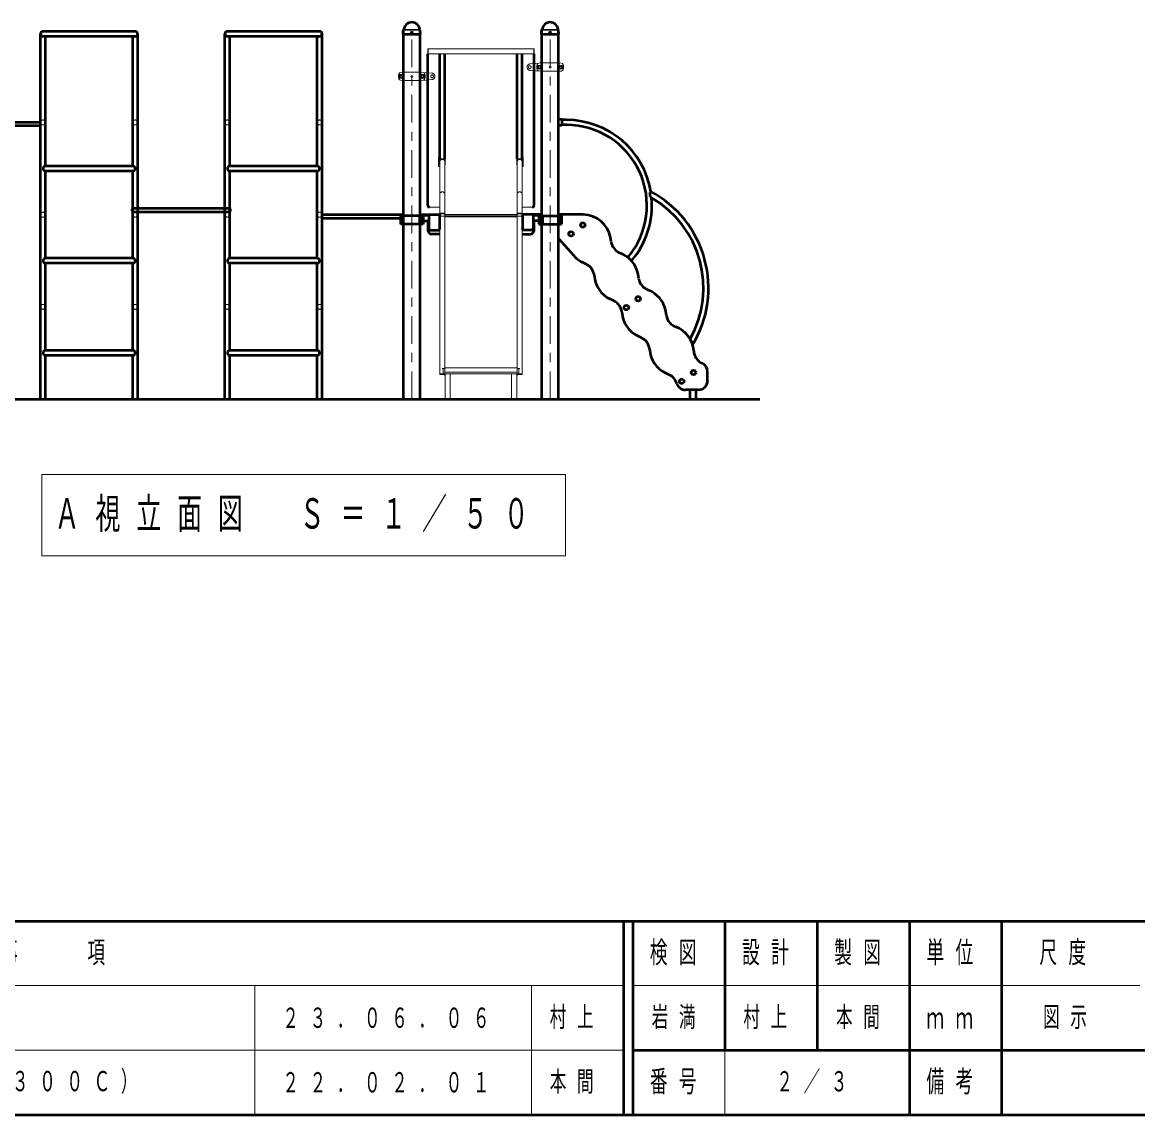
# Model space of a CAD drawing. Units: millimetres on the paper. Extents: x -385 to 0, y -594 to 267.
# Drawn here: x -308.7 to -187.7, y -297 to -178.5 of the extents above; entities that cross this region are included whole.
import ezdxf

# ---------------------------------------------------------------- set-up
doc = ezdxf.new("R2010")
doc.units = ezdxf.units.MM
doc.linetypes.add('USER1', pattern=[4.5, 2.5, -2])
doc.linetypes.add('USER2', pattern=[6, 3, -1, 1, -1])
doc.layers.add('LY_1', color=7, linetype='Continuous', lineweight=50)
doc.layers.add('LY_2', color=7, linetype='Continuous', lineweight=13)
doc.styles.add('ＭＳ ゴシック', font='')
doc.styles.get('ＭＳ ゴシック').set_extended_font_data('MS Gothic')

msp = doc.modelspace()

# ---------------------------------------------------------------- linework, layer by layer
at = {"layer": 'LY_1', "color": 140}
for p, q in [((-306.734, -219.376), (-306.734, -179.776)), ((-296.19, -180.048), (-306.734, -180.048)), ((-296.462, -179.504), (-306.462, -179.504)), ((-306.19, -194.104), (-306.19, -180.048)), ((-296.734, -194.104), (-296.734, -180.048)), ((-296.19, -219.376), (-296.19, -179.776)), ((-286.734, -219.376), (-286.734, -179.776)), ((-276.19, -180.048), (-286.734, -180.048)), ((-276.462, -179.504), (-286.462, -179.504)), ((-286.19, -194.104), (-286.19, -180.048)), ((-276.734, -194.104), (-276.734, -180.048)), ((-276.19, -219.376), (-276.19, -179.776)), ((-267.391, -179.786), (-267.383, -179.389)), ((-267.381, -179.795), (-267.391, -179.786)), ((-267.381, -179.795), (-265.542, -179.795)), ((-267.358, -179.331), (-267.336, -179.309)), ((-267.353, -219.376), (-267.353, -179.376)), ((-265.566, -179.331), (-265.588, -179.309)), ((-265.571, -219.376), (-265.571, -179.376)), ((-265.533, -179.785), (-265.542, -179.795)), ((-265.533, -179.785), (-265.541, -179.389)), ((-252.391, -179.786), (-252.383, -179.389)), ((-252.381, -179.795), (-252.391, -179.786)), ((-252.381, -179.795), (-250.542, -179.795)), ((-252.358, -179.331), (-252.336, -179.309)), ((-252.353, -219.376), (-252.353, -179.376)), ((-250.566, -179.331), (-250.588, -179.309)), ((-250.571, -219.376), (-250.571, -179.376)), ((-250.533, -179.785), (-250.542, -179.795)), ((-250.533, -179.785), (-250.541, -179.389)), ((-264.734, -198.376), (-264.734, -181.92)), ((-263.434, -193.324), (-263.434, -181.92)), ((-262.89, -193.324), (-262.89, -181.92)), ((-255.034, -193.324), (-255.034, -181.92)), ((-254.49, -193.324), (-254.49, -181.92)), ((-253.19, -198.376), (-253.19, -181.92)), ((-306.734, -189.376), (-315.571, -189.376)), ((-306.734, -189.756), (-315.571, -189.756)), ((-250.19, -189.056), (-250.571, -189.056)), ((-250.19, -189.056), (-250.571, -189.056)), ((-250.19, -189.696), (-250.571, -189.696)), ((-250.19, -189.696), (-250.571, -189.696)), ((-250.19, -189.056), (-250.19, -189.696)), ((-250.19, -189.056), (-250.19, -189.696)), ((-249.696, -189.104), (-250.19, -189.104)), ((-249.696, -189.648), (-250.19, -189.648)), ((-296.734, -194.104), (-306.19, -194.104)), ((-306.19, -204.104), (-306.19, -194.648)), ((-296.734, -194.648), (-306.19, -194.648)), ((-296.734, -204.104), (-296.734, -194.648)), ((-276.734, -194.104), (-286.19, -194.104)), ((-286.19, -204.104), (-286.19, -194.648)), ((-276.734, -194.648), (-286.19, -194.648)), ((-276.734, -204.104), (-276.734, -194.648)), ((-296.79, -198.958), (-296.79, -198.778)), ((-296.69, -198.678), (-286.234, -198.678)), ((-296.69, -199.058), (-286.234, -199.058)), ((-286.134, -198.958), (-286.134, -198.778)), ((-276.19, -199.376), (-267.353, -199.376)), ((-265.226, -199.496), (-267.698, -199.496)), ((-267.698, -199.496), (-267.698, -200.396)), ((-267.532, -199.496), (-267.532, -200.396)), ((-265.627, -199.496), (-265.627, -200.396)), ((-265.571, -199.376), (-263.462, -199.376)), ((-265.571, -199.422), (-264.612, -199.422)), ((-265.44, -199.496), (-265.44, -200.396)), ((-265.381, -199.496), (-265.381, -200.396)), ((-265.226, -199.496), (-265.226, -200.396)), ((-264.612, -199.422), (-264.612, -200.876)), ((-263.462, -199.376), (-263.462, -200.876)), ((-254.462, -199.276), (-254.462, -200.876)), ((-252.353, -199.376), (-254.462, -199.376)), ((-253.312, -199.422), (-252.353, -199.422)), ((-253.312, -199.422), (-253.312, -200.876)), ((-252.698, -199.496), (-250.226, -199.496)), ((-252.698, -199.496), (-252.698, -200.396)), ((-252.543, -199.496), (-252.543, -200.396)), ((-252.484, -199.496), (-252.484, -200.396)), ((-252.296, -199.496), (-252.296, -200.396)), ((-247.882, -199.376), (-250.571, -199.376)), ((-250.392, -199.496), (-250.392, -200.396)), ((-250.226, -199.496), (-250.226, -200.396)), ((-276.19, -199.756), (-267.353, -199.756)), ((-265.226, -200.396), (-267.698, -200.396)), ((-265.571, -200.04), (-264.612, -200.04)), ((-264.712, -200.236), (-264.712, -201.176)), ((-252.353, -200.04), (-253.312, -200.04)), ((-253.212, -200.236), (-253.212, -201.176)), ((-252.698, -200.396), (-250.226, -200.396)), ((-264.646, -201.076), (-263.434, -201.076)), ((-263.434, -201.476), (-264.312, -201.476)), ((-253.277, -201.076), (-254.49, -201.076)), ((-254.49, -201.476), (-253.612, -201.476)), ((-250.571, -201.95), (-248.905, -203.82)), ((-244.843, -202.337), (-244.93, -201.845)), ((-296.734, -204.104), (-306.19, -204.104)), ((-276.734, -204.104), (-286.19, -204.104)), ((-296.734, -204.648), (-306.19, -204.648)), ((-306.19, -214.104), (-306.19, -204.648)), ((-296.734, -214.104), (-296.734, -204.648)), ((-276.734, -204.648), (-286.19, -204.648)), ((-286.19, -214.104), (-286.19, -204.648)), ((-276.734, -214.104), (-276.734, -204.648)), ((-247.544, -204.736), (-247.992, -204.515)), ((-241.843, -206.337), (-241.93, -205.845)), ((-244.544, -208.736), (-244.992, -208.515)), ((-238.843, -210.337), (-238.93, -209.845)), ((-241.544, -212.736), (-241.992, -212.515)), ((-296.734, -214.104), (-306.19, -214.104)), ((-276.734, -214.104), (-286.19, -214.104)), ((-296.734, -214.648), (-306.19, -214.648)), ((-306.19, -219.376), (-306.19, -214.648)), ((-296.734, -219.376), (-296.734, -214.648)), ((-276.734, -214.648), (-286.19, -214.648)), ((-286.19, -219.376), (-286.19, -214.648)), ((-276.734, -219.376), (-276.734, -214.648)), ((-238.544, -216.736), (-238.992, -216.515)), ((-234.377, -217.376), (-234.377, -216.411)), ((-235.377, -218.376), (-236.777, -218.376)), ((-236.292, -219.376), (-236.292, -218.376)), ((-235.612, -219.376), (-235.612, -218.376))]:
    msp.add_line(p, q, dxfattribs=at)
at = {"layer": 'LY_1', "lineweight": 13}
for p, q in [((-267.355, -179.365), (-265.568, -179.365)), ((-267.319, -179.295), (-265.608, -179.295)), ((-252.355, -179.365), (-250.568, -179.365)), ((-252.319, -179.295), (-250.608, -179.295)), ((-264.734, -181.92), (-264.734, -181.376)), ((-253.19, -181.376), (-264.734, -181.376)), ((-264.688, -181.376), (-264.688, -181.92)), ((-253.236, -181.376), (-253.236, -181.92)), ((-253.19, -181.92), (-253.19, -181.376)), ((-253.19, -181.92), (-264.734, -181.92)), ((-252.382, -182.926), (-253.012, -182.981)), ((-252.382, -183.826), (-253.012, -183.771)), ((-252.427, -183.191), (-252.797, -183.191)), ((-252.797, -183.56), (-252.797, -183.191)), ((-252.427, -183.56), (-252.797, -183.56)), ((-250.542, -182.926), (-252.382, -182.926)), ((-250.542, -183.826), (-252.382, -183.826)), ((-250.542, -182.926), (-250.226, -182.953)), ((-250.542, -183.826), (-250.226, -183.798)), ((-250.497, -183.191), (-250.127, -183.191)), ((-250.497, -183.56), (-250.127, -183.56)), ((-250.127, -183.56), (-250.127, -183.191)), ((-267.427, -184.191), (-267.797, -184.191)), ((-267.797, -184.191), (-267.797, -184.56)), ((-267.427, -184.56), (-267.797, -184.56)), ((-267.382, -183.926), (-267.698, -183.953)), ((-267.382, -184.826), (-267.698, -184.798)), ((-267.382, -183.926), (-265.541, -183.926)), ((-267.382, -184.826), (-265.541, -184.826)), ((-265.542, -183.926), (-264.912, -183.981)), ((-265.542, -184.826), (-264.912, -184.771)), ((-265.497, -184.191), (-265.127, -184.191)), ((-265.497, -184.56), (-265.127, -184.56)), ((-265.127, -184.191), (-265.127, -184.56)), ((-263.554, -193.148), (-263.554, -194.148)), ((-263.434, -193.148), (-263.554, -193.148)), ((-263.486, -193.324), (-263.486, -193.971)), ((-263.18, -193.324), (-263.486, -193.324)), ((-263.18, -193.324), (-263.18, -193.376)), ((-263.144, -193.324), (-263.144, -193.376)), ((-262.838, -193.324), (-263.144, -193.324)), ((-262.838, -193.324), (-262.838, -193.972)), ((-255.086, -193.324), (-255.086, -193.971)), ((-254.78, -193.324), (-255.086, -193.324)), ((-254.78, -193.324), (-254.78, -193.376)), ((-254.744, -193.324), (-254.744, -193.376)), ((-254.438, -193.324), (-254.744, -193.324)), ((-254.49, -193.156), (-254.37, -193.156)), ((-254.438, -193.324), (-254.438, -193.972)), ((-254.37, -193.156), (-254.37, -194.156)), ((-263.434, -194.148), (-263.554, -194.148)), ((-263.486, -193.971), (-263.434, -193.971)), ((-263.434, -193.648), (-263.434, -216.698)), ((-262.89, -193.646), (-262.89, -199.276)), ((-262.89, -193.648), (-262.89, -216.698)), ((-262.838, -193.972), (-262.89, -193.972)), ((-255.086, -193.971), (-255.034, -193.971)), ((-255.034, -193.648), (-255.034, -216.698)), ((-255.034, -193.824), (-255.034, -199.276)), ((-254.49, -193.648), (-254.49, -216.698)), ((-254.49, -193.824), (-254.49, -199.276)), ((-254.438, -193.972), (-254.49, -193.972)), ((-254.49, -194.156), (-254.37, -194.156)), ((-264.534, -198.576), (-263.434, -198.576)), ((-263.462, -199.276), (-263.462, -199.376)), ((-263.434, -199.276), (-263.462, -199.276)), ((-263.434, -199.23), (-262.89, -199.23)), ((-263.434, -199.276), (-262.89, -199.276)), ((-263.434, -199.522), (-254.49, -199.522)), ((-262.862, -199.276), (-262.89, -199.276)), ((-262.89, -199.392), (-255.034, -199.392)), ((-262.862, -199.276), (-262.862, -199.376)), ((-262.862, -199.376), (-255.062, -199.376)), ((-255.062, -199.276), (-255.034, -199.276)), ((-255.062, -199.276), (-255.062, -199.376)), ((-254.49, -199.23), (-255.034, -199.23)), ((-254.49, -199.276), (-255.034, -199.276)), ((-253.39, -198.576), (-254.49, -198.576)), ((-254.49, -199.276), (-254.462, -199.276)), ((-255.034, -199.608), (-262.89, -199.608)), ((-263.062, -216.052), (-263.162, -216.052)), ((-262.89, -216.052), (-263.062, -216.052)), ((-263.062, -216.052), (-263.062, -216.652)), ((-262.89, -215.975), (-255.034, -215.975)), ((-262.89, -216.476), (-255.034, -216.476)), ((-254.862, -216.052), (-255.034, -216.052)), ((-254.862, -216.052), (-254.762, -216.052)), ((-254.862, -216.052), (-254.862, -216.652)), ((-262.89, -216.652), (-263.434, -216.652)), ((-262.89, -216.698), (-263.434, -216.698)), ((-262.89, -216.652), (-263.062, -216.652)), ((-262.924, -216.698), (-262.924, -216.772)), ((-262.924, -216.772), (-262.834, -216.772)), ((-262.89, -216.652), (-255.034, -216.652)), ((-262.834, -216.652), (-262.834, -219.376)), ((-262.29, -216.652), (-262.29, -219.376)), ((-255.634, -216.652), (-255.634, -219.376)), ((-255.09, -216.652), (-255.09, -219.376)), ((-255, -216.772), (-255.09, -216.772)), ((-254.49, -216.652), (-255.034, -216.652)), ((-254.862, -216.652), (-255.034, -216.652)), ((-254.49, -216.698), (-255.034, -216.698)), ((-255, -216.698), (-255, -216.772)), ((-306.6, -227.572), (-306.6, -236.372)), ((-249.8, -227.572), (-306.6, -227.572)), ((-249.8, -236.372), (-249.8, -227.572)), ((-306.6, -236.372), (-249.8, -236.372))]:
    msp.add_line(p, q, dxfattribs=at)
at = {"layer": 'LY_1', "linetype": 'USER1', "lineweight": 13}
for p, q in [((-267.352, -179.376), (-265.572, -179.376)), ((-252.352, -179.376), (-250.572, -179.376)), ((-253.012, -182.981), (-253.643, -183.027)), ((-253.012, -183.771), (-253.643, -183.724)), ((-252.362, -182.946), (-252.362, -183.806)), ((-250.562, -182.946), (-250.562, -183.806)), ((-267.362, -184.806), (-267.362, -183.946)), ((-265.562, -184.806), (-265.562, -183.946)), ((-264.912, -183.981), (-264.281, -184.027)), ((-264.912, -184.771), (-264.281, -184.724))]:
    msp.add_line(p, q, dxfattribs=at)
at = {"layer": 'LY_1', "linetype": 'USER2', "lineweight": 13}
for p, q in [((-266.462, -219.376), (-266.462, -179.376)), ((-251.462, -219.376), (-251.462, -179.376))]:
    msp.add_line(p, q, dxfattribs=at)
at = {"layer": 'LY_1'}
msp.add_line((-352.356, -219.376), (-228.714, -219.376), dxfattribs=at)
at = {"layer": 'LY_1', "color": 140}
for centre, radius in [((-266.462, -179.635), 0.06), ((-251.462, -179.635), 0.06), ((-247.912, -200.496), 0.25), ((-249.192, -201.456), 0.25), ((-243.192, -209.456), 0.25), ((-241.912, -208.496), 0.25), ((-235.912, -216.496), 0.25), ((-237.192, -217.456), 0.25)]:
    msp.add_circle(centre, radius, dxfattribs=at)
at = {"layer": 'LY_1', "linetype": 'USER1', "lineweight": 13}
for centre, radius in [((-253.662, -183.376), 0.15), ((-264.262, -184.376), 0.15), ((-306.462, -189.376), 0.272), ((-296.462, -189.376), 0.272), ((-286.462, -189.376), 0.272), ((-276.462, -189.376), 0.272), ((-306.462, -199.376), 0.272), ((-296.462, -199.376), 0.272), ((-286.462, -199.376), 0.272), ((-276.462, -199.376), 0.272), ((-306.462, -209.376), 0.272), ((-296.462, -209.376), 0.272), ((-286.462, -209.376), 0.272), ((-276.462, -209.376), 0.272)]:
    msp.add_circle(centre, radius, dxfattribs=at)
at = {"layer": 'LY_1', "lineweight": 13}
for centre, radius in [((-252.612, -183.376), 0.185), ((-252.612, -183.376), 0.1), ((-251.462, -183.376), 0.1), ((-250.312, -183.376), 0.185), ((-250.312, -183.376), 0.1), ((-267.612, -184.376), 0.185), ((-267.612, -184.376), 0.1), ((-266.462, -184.376), 0.1), ((-265.312, -184.376), 0.185), ((-265.312, -184.376), 0.1), ((-247.912, -200.496), 0.171), ((-249.192, -201.456), 0.171), ((-241.912, -208.496), 0.171), ((-243.192, -209.456), 0.171), ((-235.912, -216.496), 0.171), ((-237.192, -217.456), 0.171)]:
    msp.add_circle(centre, radius, dxfattribs=at)
at = {"layer": 'LY_1', "color": 140}
for centre, radius, start, end in [((-266.462, -179.376), 0.864, 90, 173.3676), ((-266.462, -179.376), 0.864, 6.6324, 90), ((-251.462, -179.376), 0.864, 90, 173.3676), ((-251.462, -179.376), 0.864, 6.6324, 90), ((-306.462, -179.776), 0.272, 90, 270), ((-296.462, -179.776), 0.272, 270, 90), ((-286.462, -179.776), 0.272, 90, 270), ((-276.462, -179.776), 0.272, 270, 90), ((-267.299, -179.39), 0.084, 135, 178.99605), ((-267.376, -179.269), 0.056, 315, 353.3676), ((-265.548, -179.269), 0.056, 186.6324, 225), ((-265.625, -179.39), 0.084, 1.00395, 45), ((-252.299, -179.39), 0.084, 135, 178.99605), ((-252.376, -179.269), 0.056, 315, 353.3676), ((-250.548, -179.269), 0.056, 186.6324, 225), ((-250.625, -179.39), 0.084, 1.00395, 45), ((-249.696, -198.376), 9.272, 9.35026, 90), ((-249.696, -198.376), 8.728, 319.8063, 90), ((-306.19, -194.376), 0.272, 90, 270), ((-296.734, -194.376), 0.272, 270, 90), ((-286.19, -194.376), 0.272, 90, 270), ((-276.734, -194.376), 0.272, 270, 90), ((-240.208, -197.167), 0.452, 138.76328, 235.75762), ((-246.157, -207.332), 11.872, 328.70731, 61.79978), ((-264.534, -198.376), 0.2, 180, 270), ((-253.39, -198.376), 0.2, 270, 0), ((-249.696, -198.376), 9.272, 319.61733, 5.17064), ((-246.157, -207.332), 11.328, 330.6897, 59.81513), ((-296.69, -198.778), 0.1, 90, 180), ((-296.69, -198.958), 0.1, 180, 270), ((-286.234, -198.778), 0.1, 0, 90), ((-286.234, -198.958), 0.1, 270, 0), ((-247.882, -202.376), 3, 10, 90), ((-264.652, -200.236), 0.06, 90, 180), ((-253.272, -200.236), 0.06, 0, 90), ((-264.312, -201.076), 0.4, 180, 270), ((-264.646, -201.136), 0.06, 90, 190.16425), ((-264.412, -200.876), 0.2, 180, 270), ((-263.262, -200.876), 0.2, 180, 210.68342), ((-254.662, -200.876), 0.2, 329.31658, 0), ((-253.612, -201.076), 0.4, 270, 0), ((-253.512, -200.876), 0.2, 270, 0), ((-253.277, -201.136), 0.06, 349.83575, 90), ((-243.267, -202.059), 1.6, 190, 249.42056), ((-306.19, -204.376), 0.272, 90, 270), ((-296.734, -204.376), 0.272, 270, 90), ((-286.19, -204.376), 0.272, 90, 270), ((-276.734, -204.376), 0.272, 270, 90), ((-246.665, -201.825), 3, 221.68267, 243.73979), ((-244.884, -206.366), 3, 10, 69.42056), ((-248.252, -206.171), 1.6, 4.31923, 63.7398), ((-243.665, -205.825), 3, 184.31923, 243.73979), ((-240.267, -206.059), 1.6, 190, 249.42056), ((-241.884, -210.366), 3, 10, 69.42056), ((-245.252, -210.171), 1.6, 4.31923, 63.7398), ((-240.665, -209.825), 3, 184.31923, 243.73979), ((-237.267, -210.059), 1.6, 190, 249.42056), ((-238.884, -214.366), 3, 3.98254, 69.42056), ((-242.252, -214.171), 1.6, 4.31923, 63.7398), ((-306.19, -214.376), 0.272, 90, 270), ((-296.734, -214.376), 0.272, 270, 90), ((-286.19, -214.376), 0.272, 90, 270), ((-276.734, -214.376), 0.272, 270, 90), ((-237.665, -213.825), 3, 184.31923, 243.73979), ((-234.295, -214.046), 1.6, 183.98254, 245.41667), ((-235.377, -216.411), 1, 0, 65.41667), ((-239.252, -218.171), 1.6, 17.81812, 63.7398), ((-236.777, -217.376), 1, 197.81812, 270), ((-235.377, -217.376), 1, 270, 0)]:
    msp.add_arc(centre, radius, start, end, dxfattribs=at)
at = {"layer": 'LY_1', "linetype": 'USER1', "lineweight": 13}
for centre, start, end in [((-253.612, -183.376), 95, 265), ((-264.312, -184.376), 275, 85)]:
    msp.add_arc(centre, 0.35, start, end, dxfattribs=at)
at = {"layer": 'LY_1', "lineweight": 13}
for centre, radius, start, end in [((-251.912, -183.376), 1, 163.80375, 196.19625), ((-252.68, -183.152), 0.2, 95, 163.80375), ((-252.68, -183.599), 0.2, 196.19625, 265), ((-254.987, -183.376), 2.567, 355.87048, 4.12952), ((-252.382, -182.946), 0.02, 0, 91.98888), ((-252.382, -183.806), 0.02, 270, 0), ((-247.937, -183.376), 2.567, 175.87048, 184.12952), ((-250.244, -183.152), 0.2, 16.19625, 85), ((-250.244, -183.599), 0.2, 275, 343.80375), ((-251.012, -183.376), 1, 343.80375, 16.19625), ((-266.912, -184.376), 1, 163.80375, 196.19625), ((-267.68, -184.152), 0.2, 95, 163.80375), ((-267.68, -184.599), 0.2, 196.19625, 265), ((-269.987, -184.376), 2.567, 355.87048, 4.12952), ((-265.542, -183.946), 0.02, 90, 180), ((-265.542, -184.806), 0.02, 180, 271.98888), ((-262.937, -184.376), 2.567, 175.87048, 184.12952), ((-265.244, -184.152), 0.2, 16.19625, 85), ((-265.244, -184.599), 0.2, 275, 343.80375), ((-266.012, -184.376), 1, 343.80375, 16.19625), ((-263.162, -193.648), 0.324, 93.18474, 212.91294), ((-263.162, -193.648), 0.272, 0, 180), ((-263.162, -193.648), 0.324, 327.08801, 86.81526), ((-254.762, -193.648), 0.324, 93.18474, 212.91294), ((-254.762, -193.648), 0.272, 0, 180), ((-254.762, -193.648), 0.324, 327.08801, 86.81526), ((-263.162, -197.18), 0.282, 15.2546, 164.7454), ((-254.762, -197.18), 0.282, 15.2546, 164.7454)]:
    msp.add_arc(centre, radius, start, end, dxfattribs=at)
at = {"layer": 'LY_2', "lineweight": 50}
for p, q in [((-385, -276), (0, -276)), ((-385, -297), (0, -297))]:
    msp.add_line(p, q, dxfattribs=at)
at = {"layer": 'LY_2', "color": 140, "lineweight": 50}
for p, q in [((-243.5, -276), (-243.5, -297)), ((-242.5, -276), (-242.5, -297)), ((-232.5, -276), (-232.5, -290)), ((-222.5, -276), (-222.5, -290)), ((-212.5, -276), (-212.5, -297)), ((-202.5, -276), (-202.5, -290)), ((-242.5, -290), (0, -290)), ((-202.5, -290), (-202.5, -297))]:
    msp.add_line(p, q, dxfattribs=at)
at = {"layer": 'LY_2'}
for p, q in [((-385, -283), (-243.5, -283)), ((-283.5, -283), (-283.5, -297)), ((-253.5, -283), (-253.5, -297)), ((-242.5, -283), (-187.5, -283)), ((-385, -290), (-243.5, -290)), ((-232.5, -290), (-232.5, -297))]:
    msp.add_line(p, q, dxfattribs=at)

# ---------------------------------------------------------------- texts
at = {"layer": 'LY_1', "style": 'ＭＳ ゴシック'}
for s, insert, char_height, attachment_point in [('\\T1.64;\\W0.6;Ａ視立面図\u3000Ｓ＝１／５０', (-305.2, -231.972), 3.299, 4), ('\\T1.64;\\W0.6;２３．０６．０６', (-280.5, -286.5), 2.199, 4), ('\\T1.64;\\W0.6;村上', (-251.5, -286.5), 2.199, 4), ('\\T1.64;\\W0.6;岩満', (-237.5, -286.5), 2.199, 5), ('\\T1.64;\\W0.6;村上', (-230.5, -286.5), 2.199, 4), ('\\T1.64;\\W0.6;本間', (-217.5, -286.5), 2.199, 5), ('\\T1.64;\\W0.6;図示', (-198, -286.5), 2.199, 4), ('\\T1.64;\\W0.6;スカイラダー用ポスト長さ変更（２１００Ｃ→２３００Ｃ）', (-374.75, -293.5), 2.199, 4), ('\\T1.64;\\W0.6;２２．０２．０１', (-280.5, -293.5), 2.199, 4), ('\\T1.64;\\W0.6;本間', (-251.5, -293.5), 2.199, 4), ('\\T1.64;\\W0.6;２／３', (-222.5, -293.5), 2.199, 5)]:
    msp.add_mtext(s, dxfattribs=dict(at, insert=insert, char_height=char_height, attachment_point=attachment_point))
at = {"layer": 'LY_2', "char_height": 2.346, "attachment_point": 5, "style": 'ＭＳ ゴシック'}
for s, insert in [('\\T1.64;\\W0.6;改\u3000\u3000訂\u3000\u3000事\u3000\u3000項', (-314.25, -279.5)), ('\\T1.64;\\W0.6;検図', (-237.5, -279.5)), ('\\T1.64;\\W0.6;設計', (-227.5, -279.5)), ('\\T1.64;\\W0.6;製図', (-217.5, -279.5)), ('\\T1.64;\\W0.6;単位', (-207.5, -279.5)), ('\\T1.64;\\W0.6;尺度', (-195.25, -279.5)), ('\\T1.64;\\W0.6;ｍｍ', (-207.5, -286.5)), ('\\T1.64;\\W0.6;番号', (-237.5, -293.5)), ('\\T1.64;\\W0.6;備考', (-207.5, -293.5))]:
    msp.add_mtext(s, dxfattribs=dict(at, insert=insert))

doc.saveas('drawing.dxf')
